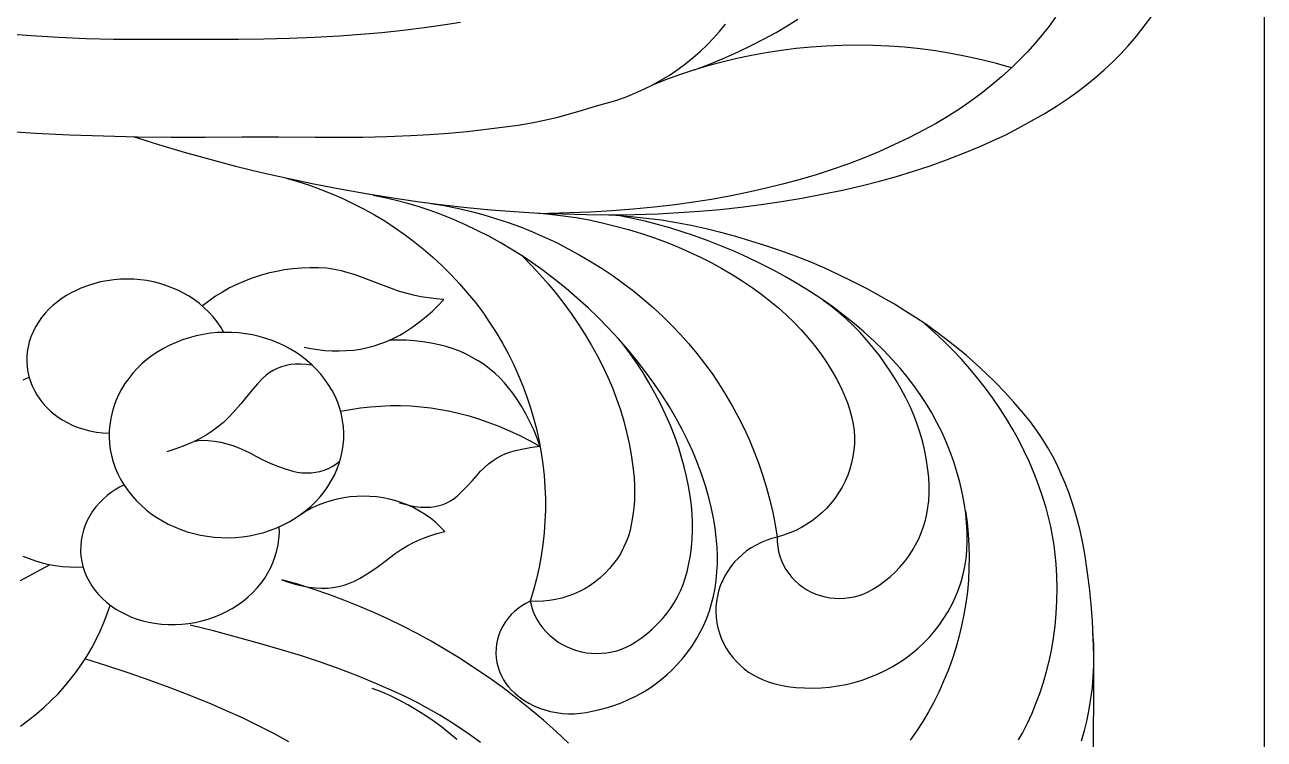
# Model space of a CAD drawing. Header units: millimetres. Extents: x 5940 to 9066, y 1327 to 3250.
# Drawn here: x 7817.3 to 8030.2, y 2430.6 to 2553.3 of the extents above; entities that cross this region are included whole.
import ezdxf

# ---------------------------------------------------------------- set-up
doc = ezdxf.new("R2010")
doc.units = ezdxf.units.MM
doc.layers.add('Default Layer', color=7, linetype='Continuous', lineweight=30)

msp = doc.modelspace()

# ---------------------------------------------------------------- linework, layer by layer
at = {"layer": 'Default Layer', "color": 18, "lineweight": 30, "true_color": 0x000000}
for points in [[(8030.15, 3245.1), (8030.15, 3127.94), (8030.15, 3127.94), (8030.15, 2729.02), (8030.15, 2729.02), (8030.15, 2330.1), (8030.15, 2330.1), (8030.15, 1931.18), (8030.15, 1931.18), (8030.15, 1532.26), (8030.15, 1532.26), (8030.15, 1415.1)], [(7835.94, 2534.1), (7840.29, 2532.73), (7844.67, 2531.44), (7849.08, 2530.21), (7853.51, 2529.05), (7857.96, 2527.96), (7862.44, 2526.94), (7866.93, 2525.99), (7871.44, 2525.11), (7875.97, 2524.3), (7880.52, 2523.56), (7885.08, 2522.89), (7885.08, 2522.89), (7889.15, 2522.36), (7893.24, 2521.91), (7897.33, 2521.52), (7901.43, 2521.21), (7905.53, 2520.97), (7909.64, 2520.81), (7913.75, 2520.71), (7917.87, 2520.69), (7921.98, 2520.74), (7926.1, 2520.86), (7926.1, 2520.86), (7929.65, 2521.04), (7933.2, 2521.28), (7936.74, 2521.59), (7940.26, 2521.97), (7943.78, 2522.42), (7947.29, 2522.94), (7950.78, 2523.53), (7954.26, 2524.19), (7957.72, 2524.91), (7961.16, 2525.71), (7961.16, 2525.71), (7964.1, 2526.46), (7967.02, 2527.27), (7969.91, 2528.15), (7972.78, 2529.1), (7975.62, 2530.11), (7978.42, 2531.19), (7981.2, 2532.33), (7981.2, 2532.33), (7983.51, 2533.35), (7985.78, 2534.43), (7988.02, 2535.58), (7990.21, 2536.78), (7992.37, 2538.03), (7994.48, 2539.35), (7996.54, 2540.72), (7996.54, 2540.72), (7998.16, 2541.86), (7999.72, 2543.05), (8001.24, 2544.29), (8002.7, 2545.58), (8004.12, 2546.91), (8005.48, 2548.28), (8006.79, 2549.7), (8006.79, 2549.7), (8008.2, 2551.35), (8009.55, 2553.04), (8010.84, 2554.77)], [(7994.34, 2554.63), (7993.21, 2553.09), (7992.03, 2551.58), (7990.79, 2550.11), (7989.49, 2548.68), (7988.14, 2547.28), (7986.74, 2545.92), (7986.74, 2545.92), (7985.04, 2544.38), (7983.29, 2542.9), (7981.47, 2541.47), (7979.61, 2540.09), (7977.69, 2538.78), (7975.72, 2537.52), (7973.71, 2536.32), (7971.64, 2535.18), (7971.64, 2535.18), (7969.12, 2533.89), (7966.57, 2532.66), (7963.97, 2531.5), (7961.33, 2530.41), (7958.67, 2529.39), (7955.96, 2528.43), (7953.23, 2527.55), (7950.47, 2526.74), (7950.47, 2526.74), (7947.45, 2525.93), (7944.42, 2525.18), (7941.37, 2524.5), (7938.31, 2523.88), (7935.22, 2523.32), (7932.13, 2522.83), (7929.02, 2522.41), (7929.02, 2522.41), (7925.4, 2521.98), (7921.78, 2521.63), (7918.15, 2521.34), (7914.51, 2521.13), (7910.87, 2520.98), (7907.23, 2520.9)], [(7932.3, 2545.54), (7934.8, 2546.49), (7937.26, 2547.51), (7939.69, 2548.59), (7942.08, 2549.73), (7944.43, 2550.93), (7944.43, 2550.93), (7946.35, 2551.99), (7948.23, 2553.11), (7950.07, 2554.28)], [(7813.33, 2535.08), (7819.16, 2534.71), (7824.98, 2534.42), (7830.81, 2534.21), (7836.65, 2534.07), (7842.48, 2534), (7848.32, 2534.01), (7848.32, 2534.01), (7854.61, 2534.04), (7860.89, 2534.04), (7867.18, 2533.99), (7867.18, 2533.99), (7871.28, 2533.98), (7875.38, 2534.03), (7879.48, 2534.13), (7883.58, 2534.29), (7883.58, 2534.29), (7886.82, 2534.47), (7890.06, 2534.71), (7893.3, 2535), (7896.53, 2535.35), (7899.75, 2535.75), (7899.75, 2535.75), (7902.04, 2536.09), (7904.32, 2536.49), (7906.59, 2536.94), (7908.84, 2537.46), (7911.07, 2538.04), (7913.28, 2538.68), (7915.47, 2539.38), (7915.47, 2539.38), (7917.17, 2539.82), (7918.84, 2540.32), (7920.47, 2540.89), (7922.08, 2541.53), (7923.65, 2542.23), (7925.18, 2543), (7926.67, 2543.83), (7928.12, 2544.72), (7929.52, 2545.67), (7929.52, 2545.67), (7930.84, 2546.64), (7932.1, 2547.66), (7933.32, 2548.73), (7934.48, 2549.84), (7935.59, 2550.98), (7936.64, 2552.17), (7937.64, 2553.4)], [(7892.14, 2553.71), (7889.49, 2553.27), (7889.49, 2553.27), (7885.89, 2552.76), (7882.28, 2552.31), (7878.66, 2551.93), (7875.03, 2551.61), (7871.39, 2551.35), (7871.39, 2551.35), (7867.05, 2551.12), (7862.71, 2550.95), (7858.37, 2550.84), (7854.02, 2550.79), (7854.02, 2550.79), (7837.27, 2550.76), (7837.27, 2550.76), (7832.55, 2550.8), (7827.84, 2550.91), (7823.13, 2551.11), (7818.42, 2551.38), (7813.72, 2551.73)], [(7986.74, 2545.92), (7984.17, 2546.65), (7981.58, 2547.3), (7978.97, 2547.88), (7976.35, 2548.38), (7973.7, 2548.81), (7971.05, 2549.16), (7968.38, 2549.43), (7965.7, 2549.63), (7963.02, 2549.75), (7960.33, 2549.79), (7957.64, 2549.76), (7954.94, 2549.65), (7954.94, 2549.65), (7952.35, 2549.47), (7949.77, 2549.21), (7947.21, 2548.89), (7944.65, 2548.5), (7942.12, 2548.03), (7939.6, 2547.5), (7937.1, 2546.9), (7934.62, 2546.24), (7932.17, 2545.5), (7929.74, 2544.7), (7927.34, 2543.84), (7924.96, 2542.9)], [(7862.21, 2526.97), (7864.21, 2526.39), (7866.19, 2525.74), (7868.14, 2525.04), (7870.06, 2524.28), (7871.94, 2523.46), (7873.79, 2522.58), (7875.6, 2521.65), (7877.38, 2520.66), (7879.12, 2519.61), (7880.81, 2518.51), (7882.46, 2517.36), (7884.07, 2516.16), (7884.07, 2516.16), (7885.77, 2514.79), (7887.41, 2513.38), (7888.99, 2511.91), (7890.51, 2510.4), (7891.96, 2508.84), (7893.36, 2507.24), (7894.69, 2505.6), (7895.96, 2503.92), (7897.15, 2502.2), (7898.28, 2500.43), (7899.34, 2498.64), (7899.34, 2498.64), (7900.32, 2496.83), (7901.23, 2495.01), (7902.07, 2493.16), (7902.84, 2491.29), (7903.55, 2489.41), (7904.18, 2487.51), (7904.74, 2485.6), (7905.23, 2483.68), (7905.66, 2481.74), (7906.01, 2479.79), (7906.29, 2477.84), (7906.5, 2475.88), (7906.64, 2473.91), (7906.71, 2471.94), (7906.71, 2469.97), (7906.64, 2468), (7906.49, 2466.03), (7906.28, 2464.06), (7905.99, 2462.09), (7905.63, 2460.13), (7905.2, 2458.18), (7904.7, 2456.23), (7904.12, 2454.3), (7904.12, 2454.3), (7903.38, 2453.94), (7902.68, 2453.53), (7902.02, 2453.06), (7901.41, 2452.56), (7900.84, 2452), (7900.33, 2451.41), (7900.33, 2451.41), (7899.82, 2450.72), (7899.39, 2450.01), (7899.03, 2449.28), (7898.73, 2448.52), (7898.5, 2447.75), (7898.34, 2446.97), (7898.25, 2446.18), (7898.23, 2445.38), (7898.28, 2444.59), (7898.4, 2443.8), (7898.59, 2443.01), (7898.85, 2442.24), (7899.19, 2441.48), (7899.19, 2441.48), (7899.54, 2440.83), (7899.95, 2440.2), (7900.4, 2439.61), (7900.91, 2439.04), (7901.46, 2438.51), (7901.46, 2438.51), (7902.22, 2437.89), (7903.02, 2437.33), (7903.87, 2436.81), (7904.75, 2436.36), (7905.68, 2435.97), (7906.64, 2435.64), (7907.62, 2435.37), (7907.62, 2435.37), (7908.63, 2435.17), (7909.65, 2435.04), (7910.68, 2434.98), (7911.7, 2434.99), (7912.73, 2435.07), (7913.74, 2435.22), (7914.74, 2435.45), (7914.74, 2435.45), (7916.07, 2435.73), (7917.36, 2436.08), (7918.63, 2436.48), (7919.88, 2436.94), (7921.09, 2437.46), (7922.27, 2438.03), (7923.41, 2438.66), (7924.52, 2439.34), (7925.58, 2440.07), (7926.6, 2440.85), (7927.58, 2441.67), (7928.51, 2442.55), (7928.51, 2442.55), (7929.46, 2443.54), (7930.35, 2444.57), (7931.19, 2445.64), (7931.96, 2446.73), (7932.67, 2447.86), (7933.32, 2449.02), (7933.91, 2450.2), (7934.42, 2451.41), (7934.88, 2452.64), (7935.26, 2453.89), (7935.58, 2455.16), (7935.58, 2455.16), (7935.85, 2456.54), (7936.05, 2457.94), (7936.18, 2459.34), (7936.26, 2460.75), (7936.27, 2462.16), (7936.21, 2463.56), (7936.21, 2463.56), (7936.07, 2465.25), (7935.86, 2466.92), (7935.59, 2468.59), (7935.25, 2470.25), (7934.84, 2471.9), (7934.84, 2471.9), (7934.25, 2473.96), (7933.58, 2475.99), (7932.84, 2478.01), (7932.02, 2480), (7931.13, 2481.96), (7930.16, 2483.9), (7929.12, 2485.81), (7928.01, 2487.69), (7928.01, 2487.69), (7926.71, 2489.73), (7925.34, 2491.74), (7923.91, 2493.71), (7922.42, 2495.64), (7920.86, 2497.53), (7919.25, 2499.38), (7917.57, 2501.19), (7915.84, 2502.96), (7914.05, 2504.68), (7912.2, 2506.36), (7910.3, 2507.99), (7908.34, 2509.57), (7906.33, 2511.1), (7906.33, 2511.1), (7904.54, 2512.38), (7902.71, 2513.61), (7900.85, 2514.79), (7898.93, 2515.91), (7896.99, 2516.98), (7895, 2518), (7892.98, 2518.96), (7890.92, 2519.86), (7888.83, 2520.7), (7888.83, 2520.7), (7886.94, 2521.4), (7885.02, 2522.04), (7883.08, 2522.61), (7881.11, 2523.13), (7879.13, 2523.58), (7877.12, 2523.96)], [(7887.05, 2522.63), (7889.31, 2522.25), (7891.56, 2521.8), (7893.78, 2521.28), (7895.98, 2520.7), (7898.15, 2520.06), (7900.3, 2519.35), (7902.43, 2518.58), (7904.52, 2517.74), (7906.58, 2516.85), (7908.61, 2515.89), (7908.61, 2515.89), (7910.65, 2514.85), (7912.64, 2513.76), (7914.58, 2512.62), (7916.48, 2511.42), (7918.34, 2510.17), (7920.14, 2508.88), (7921.9, 2507.53), (7923.61, 2506.14), (7925.27, 2504.69), (7926.87, 2503.21), (7928.42, 2501.68), (7929.92, 2500.1), (7931.36, 2498.49), (7932.74, 2496.83), (7934.06, 2495.13), (7935.33, 2493.4), (7936.53, 2491.62), (7937.67, 2489.81), (7937.67, 2489.81), (7938.79, 2487.89), (7939.84, 2485.95), (7940.83, 2483.97), (7941.74, 2481.98), (7942.59, 2479.96), (7943.37, 2477.92), (7944.08, 2475.86), (7944.71, 2473.78), (7945.28, 2471.68), (7945.77, 2469.57), (7946.19, 2467.44), (7946.54, 2465.31), (7946.54, 2465.31), (7945.58, 2465.06), (7944.65, 2464.75), (7943.76, 2464.38), (7942.89, 2463.95), (7942.07, 2463.47), (7941.28, 2462.94), (7940.55, 2462.36), (7939.86, 2461.72), (7939.22, 2461.05), (7939.22, 2461.05), (7938.59, 2460.27), (7938.03, 2459.47), (7937.54, 2458.64), (7937.11, 2457.8), (7936.76, 2456.93), (7936.47, 2456.05), (7936.25, 2455.16), (7936.09, 2454.25), (7936.01, 2453.35), (7935.99, 2452.44), (7936.04, 2451.53), (7936.16, 2450.62), (7936.35, 2449.72), (7936.6, 2448.83), (7936.92, 2447.96), (7937.32, 2447.1), (7937.78, 2446.26), (7938.3, 2445.44), (7938.9, 2444.65), (7938.9, 2444.65), (7939.51, 2443.96), (7940.16, 2443.31), (7940.86, 2442.71), (7941.61, 2442.15), (7942.4, 2441.65), (7943.23, 2441.2), (7944.1, 2440.8), (7945, 2440.45), (7945.93, 2440.16), (7946.88, 2439.93), (7946.88, 2439.93), (7948.31, 2439.68), (7949.74, 2439.51), (7951.19, 2439.41), (7952.63, 2439.38), (7954.07, 2439.43), (7955.5, 2439.55), (7956.93, 2439.75), (7958.34, 2440.01), (7959.73, 2440.35), (7961.1, 2440.76), (7962.45, 2441.24), (7962.45, 2441.24), (7963.77, 2441.79), (7965.04, 2442.39), (7966.27, 2443.06), (7967.46, 2443.77), (7968.6, 2444.54), (7969.69, 2445.37), (7970.73, 2446.24), (7971.72, 2447.16), (7972.66, 2448.13), (7973.53, 2449.14), (7974.35, 2450.2), (7974.35, 2450.2), (7975.15, 2451.37), (7975.89, 2452.56), (7976.55, 2453.79), (7977.14, 2455.04), (7977.65, 2456.32), (7978.09, 2457.62), (7978.45, 2458.94), (7978.74, 2460.27), (7978.95, 2461.62), (7979.08, 2462.98), (7979.08, 2462.98), (7979.15, 2464.58), (7979.15, 2466.19), (7979.06, 2467.79), (7978.9, 2469.38), (7978.9, 2469.38), (7978.63, 2471.19), (7978.29, 2472.98), (7977.88, 2474.76), (7977.4, 2476.52), (7976.85, 2478.27), (7976.23, 2479.99), (7975.54, 2481.69), (7974.78, 2483.37), (7973.95, 2485.02), (7973.06, 2486.65), (7972.1, 2488.24), (7971.08, 2489.81), (7969.99, 2491.35), (7968.84, 2492.85), (7967.62, 2494.32), (7966.35, 2495.76), (7966.35, 2495.76), (7964.78, 2497.4), (7963.15, 2498.99), (7961.47, 2500.53), (7959.73, 2502.02), (7957.93, 2503.46), (7956.08, 2504.85), (7954.18, 2506.18), (7952.23, 2507.46), (7952.23, 2507.46), (7950.15, 2508.74), (7948.04, 2509.96), (7945.89, 2511.14), (7943.71, 2512.26), (7941.49, 2513.33), (7939.24, 2514.34), (7936.96, 2515.3), (7934.65, 2516.21), (7932.31, 2517.06), (7932.31, 2517.06), (7930.22, 2517.77), (7928.11, 2518.42), (7925.98, 2519.02), (7923.84, 2519.56), (7921.67, 2520.05), (7919.49, 2520.49)], [(7905.22, 2521), (7907.49, 2520.79), (7909.76, 2520.52), (7912.01, 2520.19), (7914.25, 2519.78), (7916.47, 2519.3), (7916.47, 2519.3), (7918.75, 2518.74), (7921, 2518.12), (7923.23, 2517.44), (7925.44, 2516.7), (7927.62, 2515.9), (7927.62, 2515.9), (7929.56, 2515.11), (7931.48, 2514.28), (7933.36, 2513.39), (7935.21, 2512.45), (7937.02, 2511.46), (7938.79, 2510.41), (7940.53, 2509.32), (7942.23, 2508.18), (7943.89, 2506.99), (7943.89, 2506.99), (7945.34, 2505.86), (7946.74, 2504.7), (7948.09, 2503.48), (7949.38, 2502.23), (7950.62, 2500.93), (7951.8, 2499.59), (7952.93, 2498.21), (7953.99, 2496.8), (7954.99, 2495.34), (7955.93, 2493.86), (7955.93, 2493.86), (7956.7, 2492.52), (7957.39, 2491.16), (7958.02, 2489.77), (7958.57, 2488.36), (7959.06, 2486.92), (7959.06, 2486.92), (7959.06, 2486.91), (7959.06, 2486.91), (7959.07, 2486.89), (7959.07, 2486.89), (7959.36, 2485.79), (7959.58, 2484.69), (7959.73, 2483.58), (7959.8, 2482.47), (7959.79, 2481.36), (7959.7, 2480.26), (7959.54, 2479.16), (7959.31, 2478.08), (7959.01, 2477.01), (7958.63, 2475.95), (7958.18, 2474.92), (7957.66, 2473.91), (7957.07, 2472.92), (7956.41, 2471.96), (7955.68, 2471.03), (7955.68, 2471.03), (7954.97, 2470.24), (7954.21, 2469.49), (7953.39, 2468.79), (7952.53, 2468.14), (7951.63, 2467.53), (7950.68, 2466.98), (7949.7, 2466.47), (7948.68, 2466.03), (7947.62, 2465.64), (7946.54, 2465.31), (7946.54, 2465.31), (7946.54, 2464.48), (7946.62, 2463.66), (7946.76, 2462.85), (7946.98, 2462.05), (7947.26, 2461.27), (7947.61, 2460.51), (7948.02, 2459.78), (7948.5, 2459.08), (7949.04, 2458.4), (7949.64, 2457.77), (7949.64, 2457.77), (7950.26, 2457.21), (7950.93, 2456.7), (7951.63, 2456.26), (7952.37, 2455.87), (7953.14, 2455.54), (7953.93, 2455.27), (7954.74, 2455.06), (7955.56, 2454.91), (7956.4, 2454.82), (7957.25, 2454.79), (7958.09, 2454.83), (7958.93, 2454.92), (7959.77, 2455.08), (7960.59, 2455.31), (7961.39, 2455.59), (7962.17, 2455.94), (7962.93, 2456.36), (7962.93, 2456.36), (7963.97, 2457.02), (7964.96, 2457.73), (7965.9, 2458.5), (7966.78, 2459.31), (7967.61, 2460.16), (7968.37, 2461.06), (7969.08, 2462), (7969.72, 2462.98), (7969.72, 2462.98), (7970.3, 2463.98), (7970.82, 2465.01), (7971.27, 2466.06), (7971.65, 2467.13), (7971.98, 2468.22), (7972.23, 2469.32), (7972.42, 2470.43), (7972.55, 2471.55), (7972.55, 2471.55), (7972.61, 2472.88), (7972.62, 2474.21), (7972.55, 2475.53), (7972.42, 2476.86), (7972.42, 2476.86), (7972.19, 2478.46), (7971.88, 2480.05), (7971.51, 2481.62), (7971.07, 2483.19), (7970.56, 2484.73), (7969.98, 2486.26), (7969.33, 2487.76), (7968.62, 2489.25), (7967.84, 2490.71), (7967.84, 2490.71), (7966.97, 2492.19), (7966.05, 2493.65), (7965.08, 2495.08), (7964.07, 2496.48), (7963, 2497.85), (7961.88, 2499.2), (7961.88, 2499.2), (7960.77, 2500.44), (7959.61, 2501.63), (7958.39, 2502.79), (7957.12, 2503.89), (7955.8, 2504.96), (7954.43, 2505.97)], [(8000.86, 2428.48), (8000.86, 2431.02), (8000.86, 2431.02), (8000.9, 2438.07), (8000.87, 2445.12), (8000.87, 2445.12), (8000.8, 2448.02), (8000.66, 2450.91), (8000.44, 2453.8), (8000.15, 2456.69), (7999.78, 2459.56), (7999.34, 2462.43), (7999.34, 2462.43), (7998.95, 2464.57), (7998.47, 2466.69), (7997.92, 2468.8), (7997.29, 2470.89), (7996.59, 2472.96), (7996.59, 2472.96), (7995.98, 2474.56), (7995.31, 2476.15), (7994.59, 2477.71), (7993.81, 2479.25), (7993.81, 2479.25), (7992.96, 2480.76), (7992.04, 2482.24), (7991.06, 2483.69), (7990.02, 2485.1), (7990.02, 2485.1), (7988.6, 2486.84), (7987.13, 2488.55), (7985.61, 2490.21), (7984.04, 2491.84), (7982.41, 2493.43), (7980.74, 2494.97), (7979.02, 2496.48), (7977.25, 2497.94), (7975.43, 2499.36), (7975.43, 2499.36), (7973.74, 2500.63), (7972.02, 2501.86), (7970.26, 2503.05), (7968.47, 2504.2), (7966.64, 2505.3), (7966.64, 2505.3), (7964.31, 2506.64), (7961.95, 2507.93), (7959.56, 2509.17), (7957.13, 2510.37), (7957.13, 2510.37), (7954.69, 2511.5), (7952.2, 2512.57), (7949.68, 2513.57), (7947.13, 2514.5), (7947.13, 2514.5), (7944.58, 2515.36), (7942.02, 2516.17), (7939.43, 2516.93), (7936.83, 2517.63), (7936.83, 2517.63), (7934.31, 2518.26), (7931.76, 2518.81), (7929.21, 2519.3), (7926.63, 2519.72), (7924.04, 2520.06), (7921.44, 2520.34), (7918.83, 2520.54), (7916.22, 2520.68)], [(7902.76, 2513.56), (7904.3, 2512.01), (7905.77, 2510.42), (7907.2, 2508.79), (7908.57, 2507.13), (7909.88, 2505.44), (7911.14, 2503.71), (7912.34, 2501.95), (7913.49, 2500.16), (7914.57, 2498.34), (7915.59, 2496.5), (7916.56, 2494.62), (7916.56, 2494.62), (7917.42, 2492.79), (7918.22, 2490.93), (7918.94, 2489.06), (7919.59, 2487.16), (7920.17, 2485.25), (7920.67, 2483.32), (7921.1, 2481.38), (7921.46, 2479.42), (7921.74, 2477.46), (7921.94, 2475.48), (7921.94, 2475.48), (7922.02, 2474.19), (7922.04, 2472.91), (7922.01, 2471.62), (7921.91, 2470.34), (7921.75, 2469.06), (7921.53, 2467.79), (7921.26, 2466.52), (7921.26, 2466.52), (7920.97, 2465.5), (7920.6, 2464.49), (7920.16, 2463.51), (7919.65, 2462.56), (7919.08, 2461.64), (7918.44, 2460.76), (7917.73, 2459.91), (7916.96, 2459.1), (7916.14, 2458.34), (7915.25, 2457.62), (7915.25, 2457.62), (7914.39, 2457.01), (7913.49, 2456.46), (7912.55, 2455.97), (7911.57, 2455.54), (7910.57, 2455.17), (7909.54, 2454.86), (7908.48, 2454.62), (7907.41, 2454.44), (7906.33, 2454.32), (7905.23, 2454.28), (7904.13, 2454.3), (7904.13, 2454.3), (7904.33, 2453.47), (7904.59, 2452.67), (7904.93, 2451.88), (7905.32, 2451.13), (7905.78, 2450.39), (7906.3, 2449.7), (7906.88, 2449.03), (7907.51, 2448.4), (7908.2, 2447.82), (7908.2, 2447.82), (7908.91, 2447.3), (7909.66, 2446.85), (7910.43, 2446.45), (7911.24, 2446.11), (7912.06, 2445.84), (7912.91, 2445.62), (7913.76, 2445.46), (7914.63, 2445.37), (7915.5, 2445.33), (7916.38, 2445.36), (7917.25, 2445.44), (7918.11, 2445.59), (7918.96, 2445.8), (7919.8, 2446.07), (7920.61, 2446.4), (7921.4, 2446.8), (7922.16, 2447.25), (7922.16, 2447.25), (7923.18, 2447.96), (7924.15, 2448.71), (7925.07, 2449.5), (7925.94, 2450.34), (7926.75, 2451.21), (7927.5, 2452.12), (7928.2, 2453.07), (7928.84, 2454.05), (7929.41, 2455.06), (7929.92, 2456.09), (7930.36, 2457.16), (7930.74, 2458.25), (7931.05, 2459.36), (7931.05, 2459.36), (7931.37, 2460.76), (7931.62, 2462.17), (7931.81, 2463.59), (7931.93, 2465.02), (7931.99, 2466.45), (7931.99, 2467.88), (7931.92, 2469.31), (7931.79, 2470.73), (7931.79, 2470.73), (7931.58, 2472.41), (7931.3, 2474.07), (7930.96, 2475.73), (7930.57, 2477.37), (7930.12, 2479.01), (7929.62, 2480.63), (7929.62, 2480.63), (7928.94, 2482.57), (7928.19, 2484.48), (7927.37, 2486.36), (7926.49, 2488.23), (7925.53, 2490.06), (7924.51, 2491.87), (7923.43, 2493.65), (7922.28, 2495.39), (7921.06, 2497.11), (7919.79, 2498.79)], [(7865.27, 2497.94), (7866.46, 2497.7), (7867.66, 2497.52), (7868.87, 2497.39), (7870.08, 2497.32), (7871.3, 2497.3), (7871.3, 2497.3), (7872.53, 2497.34), (7873.75, 2497.45), (7874.96, 2497.62), (7876.15, 2497.86), (7877.32, 2498.17), (7878.47, 2498.54), (7879.59, 2498.97), (7880.68, 2499.46), (7881.73, 2500.01), (7882.75, 2500.62), (7882.75, 2500.62), (7883.96, 2501.43), (7885.12, 2502.29), (7886.24, 2503.19), (7887.31, 2504.14), (7888.33, 2505.12), (7889.3, 2506.15), (7889.3, 2506.15), (7887.97, 2506.25), (7886.65, 2506.4), (7885.34, 2506.6), (7884.05, 2506.86), (7884.05, 2506.86), (7882.77, 2507.19), (7881.52, 2507.57), (7880.28, 2508.01), (7880.28, 2508.01), (7874.05, 2510.34), (7874.05, 2510.34), (7872.88, 2510.73), (7871.68, 2511.05), (7870.45, 2511.3), (7869.21, 2511.48), (7869.21, 2511.48), (7867.74, 2511.56), (7866.28, 2511.57), (7864.82, 2511.51), (7863.37, 2511.39), (7861.94, 2511.2), (7860.52, 2510.94), (7859.12, 2510.63), (7857.74, 2510.24), (7856.38, 2509.8), (7855.06, 2509.29), (7853.76, 2508.72), (7852.5, 2508.1), (7851.27, 2507.41), (7850.08, 2506.67), (7848.93, 2505.86), (7847.82, 2505.01)], [(7851.53, 2500.46), (7850.96, 2501.4), (7850.34, 2502.3), (7849.66, 2503.15), (7848.93, 2503.95), (7848.15, 2504.71), (7847.32, 2505.41), (7846.45, 2506.06), (7845.54, 2506.67), (7844.59, 2507.22), (7843.61, 2507.71), (7842.59, 2508.15), (7841.55, 2508.54), (7840.49, 2508.87), (7839.4, 2509.14), (7838.3, 2509.36), (7837.18, 2509.51), (7836.05, 2509.6), (7834.91, 2509.64), (7833.76, 2509.61), (7832.62, 2509.51), (7831.47, 2509.35), (7830.33, 2509.13), (7829.2, 2508.84), (7828.08, 2508.48), (7826.97, 2508.06), (7826.97, 2508.06), (7826.12, 2507.68), (7825.3, 2507.27), (7824.5, 2506.81), (7823.73, 2506.33), (7823.73, 2506.33), (7822.92, 2505.74), (7822.16, 2505.12), (7821.46, 2504.45), (7820.8, 2503.75), (7820.2, 2503.01), (7819.66, 2502.23), (7819.17, 2501.43), (7818.74, 2500.59), (7818.37, 2499.73), (7818.37, 2499.73), (7818.09, 2498.87), (7817.88, 2498), (7817.73, 2497.14), (7817.66, 2496.27), (7817.66, 2495.41), (7817.72, 2494.56), (7817.84, 2493.72), (7818.03, 2492.89), (7818.29, 2492.07), (7818.6, 2491.28), (7818.97, 2490.51), (7819.4, 2489.75), (7819.88, 2489.03), (7820.42, 2488.33), (7821.01, 2487.67), (7821.65, 2487.04), (7822.34, 2486.45), (7823.08, 2485.9), (7823.87, 2485.39), (7824.7, 2484.92), (7825.57, 2484.51), (7826.49, 2484.14), (7827.44, 2483.83), (7827.44, 2483.83), (7828.52, 2483.55), (7829.62, 2483.35), (7830.73, 2483.23), (7831.85, 2483.18)], [(7987.96, 2430.48), (7988.63, 2431.66), (7988.63, 2431.66), (7989.49, 2433.37), (7990.28, 2435.1), (7991.01, 2436.85), (7991.66, 2438.62), (7992.25, 2440.41), (7992.77, 2442.21), (7993.22, 2444.03), (7993.6, 2445.87), (7993.6, 2445.87), (7993.96, 2447.98), (7994.23, 2450.09), (7994.43, 2452.21), (7994.55, 2454.34), (7994.59, 2456.47), (7994.54, 2458.59), (7994.42, 2460.72), (7994.42, 2460.72), (7994.27, 2462.34), (7994.07, 2463.95), (7993.81, 2465.56), (7993.49, 2467.15), (7993.12, 2468.74), (7992.69, 2470.32), (7992.69, 2470.32), (7992.08, 2472.32), (7991.4, 2474.29), (7990.65, 2476.25), (7989.83, 2478.17), (7988.95, 2480.08), (7988, 2481.95), (7986.99, 2483.8), (7985.91, 2485.62), (7984.78, 2487.41), (7983.58, 2489.17), (7982.32, 2490.89), (7981, 2492.58), (7979.62, 2494.24), (7978.18, 2495.86), (7976.68, 2497.44), (7975.13, 2498.98), (7973.52, 2500.48), (7971.86, 2501.94)], [(7845.55, 2499.56), (7844.4, 2499.19), (7843.29, 2498.76), (7842.21, 2498.28), (7841.17, 2497.73), (7840.17, 2497.14), (7839.21, 2496.5), (7838.3, 2495.8), (7837.44, 2495.06), (7836.63, 2494.28), (7835.87, 2493.45), (7835.17, 2492.58), (7834.53, 2491.67), (7833.94, 2490.72), (7833.94, 2490.72), (7833.43, 2489.75), (7832.98, 2488.75), (7832.61, 2487.73), (7832.3, 2486.7), (7832.07, 2485.66), (7831.92, 2484.61), (7831.83, 2483.55), (7831.82, 2482.49), (7831.88, 2481.42), (7832.01, 2480.37), (7832.22, 2479.31), (7832.5, 2478.27), (7832.86, 2477.24), (7832.86, 2477.24), (7833.31, 2476.19), (7833.83, 2475.18), (7834.41, 2474.22), (7835.05, 2473.29), (7835.74, 2472.41), (7836.49, 2471.57), (7837.3, 2470.78), (7838.15, 2470.03), (7839.04, 2469.34), (7839.98, 2468.69), (7840.96, 2468.1), (7841.97, 2467.55), (7843.02, 2467.06), (7844.1, 2466.63), (7845.2, 2466.25), (7846.34, 2465.92), (7847.49, 2465.66), (7848.66, 2465.46), (7849.85, 2465.31), (7851.05, 2465.23), (7852.26, 2465.22), (7853.48, 2465.26), (7854.7, 2465.38), (7855.92, 2465.56), (7857.14, 2465.81), (7858.36, 2466.13), (7858.36, 2466.13), (7859.51, 2466.5), (7860.62, 2466.93), (7861.7, 2467.42), (7862.74, 2467.96), (7863.74, 2468.55), (7864.69, 2469.2), (7865.6, 2469.89), (7866.47, 2470.63), (7867.28, 2471.42), (7868.04, 2472.25), (7868.74, 2473.12), (7869.38, 2474.02), (7869.96, 2474.97), (7869.96, 2474.97), (7870.48, 2475.95), (7870.93, 2476.95), (7871.3, 2477.96), (7871.6, 2478.99), (7871.83, 2480.04), (7871.99, 2481.09), (7872.08, 2482.15), (7872.09, 2483.21), (7872.03, 2484.27), (7871.89, 2485.33), (7871.68, 2486.38), (7871.4, 2487.43), (7871.05, 2488.46), (7871.05, 2488.46), (7870.6, 2489.5), (7870.08, 2490.51), (7869.5, 2491.48), (7868.86, 2492.4), (7868.17, 2493.29), (7867.41, 2494.12), (7866.61, 2494.92), (7865.76, 2495.66), (7864.87, 2496.36), (7863.93, 2497), (7862.95, 2497.6), (7861.94, 2498.14), (7860.89, 2498.63), (7859.81, 2499.07), (7858.7, 2499.45), (7857.57, 2499.77), (7856.42, 2500.04), (7855.25, 2500.24), (7854.06, 2500.38), (7852.86, 2500.46), (7851.65, 2500.48), (7850.43, 2500.43), (7849.21, 2500.32), (7847.98, 2500.13), (7846.76, 2499.88), (7845.55, 2499.56)], [(7871.55, 2486.93), (7873.25, 2487.25), (7874.96, 2487.51), (7876.68, 2487.7), (7878.4, 2487.83), (7880.13, 2487.9), (7881.86, 2487.9), (7883.6, 2487.84), (7885.32, 2487.71), (7887.05, 2487.51), (7887.05, 2487.51), (7888.72, 2487.26), (7890.38, 2486.94), (7892.03, 2486.56), (7893.65, 2486.13), (7895.26, 2485.63), (7896.84, 2485.08), (7896.84, 2485.08), (7898.7, 2484.36), (7900.54, 2483.58), (7902.34, 2482.74), (7904.1, 2481.84), (7905.83, 2480.89), (7905.83, 2480.89), (7905.31, 2482.32), (7904.72, 2483.73), (7904.07, 2485.12), (7903.36, 2486.48), (7902.59, 2487.82), (7901.76, 2489.13), (7901.76, 2489.13), (7901.11, 2490.06), (7900.41, 2490.96), (7899.67, 2491.84), (7898.87, 2492.68), (7898.87, 2492.68), (7898.02, 2493.48), (7897.13, 2494.23), (7896.18, 2494.94), (7895.2, 2495.59), (7894.17, 2496.19), (7893.1, 2496.74), (7892, 2497.23), (7890.86, 2497.66), (7889.69, 2498.03), (7888.5, 2498.34), (7888.5, 2498.34), (7887.09, 2498.64), (7885.67, 2498.86), (7884.23, 2499.03), (7882.79, 2499.12), (7881.35, 2499.15), (7879.9, 2499.12)], [(7866.62, 2494.84), (7865.68, 2494.97), (7864.74, 2495.03), (7863.79, 2495.01), (7863.79, 2495.01), (7862.98, 2494.94), (7862.18, 2494.79), (7861.41, 2494.57), (7860.68, 2494.29), (7859.97, 2493.95), (7859.31, 2493.54), (7858.7, 2493.07), (7858.14, 2492.55), (7858.14, 2492.55), (7857.28, 2491.64), (7856.46, 2490.71), (7855.67, 2489.76), (7855.67, 2489.76), (7854.41, 2488.23), (7853.12, 2486.73), (7853.12, 2486.73), (7852.3, 2485.85), (7851.43, 2485.02), (7850.5, 2484.25), (7849.52, 2483.52), (7848.49, 2482.85), (7847.41, 2482.24), (7846.29, 2481.68), (7846.29, 2481.68), (7844.79, 2481.03), (7843.26, 2480.45), (7841.69, 2479.94)], [(7818.03, 2492.7), (7816.97, 2492.25)], [(7846.56, 2481.82), (7847.14, 2481.92), (7847.73, 2481.95), (7847.73, 2481.95), (7848.81, 2481.91), (7849.89, 2481.8), (7850.96, 2481.61), (7852.01, 2481.36), (7853.03, 2481.03), (7853.03, 2481.03), (7854.07, 2480.64), (7855.08, 2480.21), (7856.06, 2479.74), (7857.02, 2479.23), (7857.02, 2479.23), (7858.22, 2478.59), (7859.45, 2478.01), (7860.72, 2477.5), (7862.02, 2477.04), (7863.34, 2476.65), (7863.34, 2476.65), (7864.11, 2476.48), (7864.89, 2476.37), (7865.68, 2476.33), (7866.47, 2476.36), (7867.26, 2476.45), (7867.26, 2476.45), (7868.01, 2476.61), (7868.74, 2476.83), (7869.45, 2477.11), (7870.11, 2477.45), (7870.74, 2477.84), (7871.33, 2478.28)], [(7881.67, 2471.21), (7882.56, 2470.95), (7883.46, 2470.74), (7884.38, 2470.58), (7885.32, 2470.48), (7886.25, 2470.44), (7886.25, 2470.44), (7887, 2470.47), (7887.74, 2470.56), (7888.46, 2470.72), (7889.15, 2470.94), (7889.82, 2471.22), (7890.45, 2471.55), (7891.05, 2471.95), (7891.6, 2472.4), (7891.6, 2472.4), (7892.5, 2473.24), (7893.36, 2474.12), (7894.19, 2475.02), (7894.98, 2475.95), (7894.98, 2475.95), (7895.59, 2476.65), (7896.26, 2477.3), (7896.97, 2477.91), (7897.74, 2478.47), (7897.74, 2478.47), (7898.44, 2478.92), (7899.18, 2479.32), (7899.95, 2479.66), (7900.76, 2479.95), (7901.58, 2480.19), (7901.58, 2480.19), (7902.98, 2480.5), (7904.39, 2480.75), (7905.81, 2480.94)], [(7834.38, 2474.29), (7833.61, 2473.89), (7832.86, 2473.46), (7832.15, 2472.98), (7831.48, 2472.46), (7830.84, 2471.91), (7830.84, 2471.91), (7830.16, 2471.23), (7829.53, 2470.52), (7828.97, 2469.77), (7828.48, 2468.99), (7828.05, 2468.18), (7827.68, 2467.35), (7827.38, 2466.49), (7827.16, 2465.62), (7827, 2464.73), (7826.92, 2463.83), (7826.91, 2462.93), (7826.91, 2462.93), (7826.97, 2462.02), (7827.11, 2461.13), (7827.31, 2460.25), (7827.59, 2459.39), (7827.94, 2458.55), (7828.35, 2457.74), (7828.83, 2456.95), (7829.37, 2456.19), (7829.97, 2455.47), (7830.64, 2454.78), (7831.36, 2454.14), (7831.36, 2454.14), (7832.14, 2453.53), (7832.97, 2452.97), (7833.83, 2452.46), (7834.73, 2452), (7835.66, 2451.59), (7836.61, 2451.24), (7837.59, 2450.94), (7838.6, 2450.7), (7839.62, 2450.52), (7839.62, 2450.52), (7840.79, 2450.38), (7841.96, 2450.31), (7843.13, 2450.31), (7844.29, 2450.37), (7845.44, 2450.49), (7846.58, 2450.68), (7847.7, 2450.93), (7848.8, 2451.24), (7849.88, 2451.61), (7850.93, 2452.04), (7851.96, 2452.53), (7852.94, 2453.07), (7853.9, 2453.68), (7854.81, 2454.33), (7854.81, 2454.33), (7855.67, 2455.04), (7856.48, 2455.8), (7857.22, 2456.59), (7857.91, 2457.42), (7858.53, 2458.28), (7859.08, 2459.18), (7859.57, 2460.1), (7859.99, 2461.05), (7860.34, 2462.02), (7860.63, 2463.02), (7860.84, 2464.02), (7860.97, 2465.05), (7861.04, 2466.08), (7861.02, 2467.12)], [(7910.71, 2429.91), (7908.57, 2431.91), (7906.37, 2433.86), (7904.12, 2435.76), (7901.81, 2437.61), (7899.45, 2439.41), (7897.04, 2441.15), (7894.57, 2442.83), (7892.06, 2444.47), (7889.5, 2446.04), (7889.5, 2446.04), (7887.12, 2447.42), (7884.71, 2448.74), (7882.26, 2450.01), (7879.78, 2451.22), (7877.26, 2452.36), (7874.7, 2453.45), (7872.12, 2454.49), (7869.51, 2455.46), (7866.86, 2456.37), (7864.19, 2457.21), (7861.49, 2458), (7861.49, 2458), (7862.61, 2457.59), (7863.76, 2457.24), (7864.93, 2456.96), (7866.12, 2456.75), (7867.32, 2456.6), (7867.32, 2456.6), (7868.3, 2456.54), (7869.28, 2456.56), (7870.25, 2456.66), (7871.21, 2456.82), (7872.15, 2457.06), (7873.06, 2457.38), (7873.94, 2457.76), (7874.78, 2458.21), (7874.78, 2458.21), (7876.13, 2459.03), (7877.44, 2459.89), (7878.71, 2460.8), (7879.94, 2461.75), (7879.94, 2461.75), (7880.91, 2462.48), (7881.93, 2463.17), (7882.98, 2463.81), (7884.07, 2464.4), (7884.07, 2464.4), (7884.93, 2464.8), (7885.8, 2465.16), (7886.69, 2465.49), (7886.69, 2465.49), (7888.06, 2465.91), (7889.45, 2466.28), (7889.45, 2466.28), (7888.67, 2467.1), (7887.85, 2467.86), (7886.98, 2468.56), (7886.08, 2469.21), (7885.13, 2469.79), (7884.14, 2470.32), (7883.13, 2470.79), (7882.09, 2471.19), (7881.03, 2471.54), (7879.94, 2471.82), (7878.84, 2472.05), (7877.72, 2472.21), (7876.6, 2472.31), (7875.47, 2472.34), (7874.34, 2472.32), (7873.21, 2472.23), (7872.08, 2472.07), (7870.97, 2471.85), (7869.86, 2471.57), (7868.78, 2471.22), (7867.71, 2470.81), (7866.66, 2470.33), (7865.65, 2469.78), (7864.66, 2469.17)], [(7978.86, 2469.81), (7979.13, 2467.83), (7979.33, 2465.84), (7979.45, 2463.86), (7979.49, 2461.88), (7979.46, 2459.9), (7979.36, 2457.92), (7979.18, 2455.95), (7978.92, 2453.98), (7978.6, 2452.02), (7978.2, 2450.08), (7977.73, 2448.14), (7977.18, 2446.22), (7976.56, 2444.31), (7975.87, 2442.42), (7975.11, 2440.55), (7974.28, 2438.69), (7974.28, 2438.69), (7973.42, 2436.97), (7972.5, 2435.29), (7971.52, 2433.63), (7970.47, 2432.01), (7969.36, 2430.42)], [(7821.61, 2460.58), (7816.52, 2457.83)], [(7816.99, 2462.07), (7818.07, 2461.63), (7819.17, 2461.24), (7820.3, 2460.91), (7821.44, 2460.64), (7822.6, 2460.43), (7823.78, 2460.28), (7824.96, 2460.19), (7826.15, 2460.17), (7827.35, 2460.21)], [(7816.57, 2432.84), (7818.04, 2433.93), (7818.04, 2433.93), (7819.36, 2434.99), (7820.64, 2436.1), (7821.86, 2437.25), (7823.03, 2438.43), (7824.14, 2439.66), (7825.2, 2440.92), (7826.19, 2442.22), (7827.13, 2443.55), (7828.01, 2444.91), (7828.83, 2446.3), (7829.59, 2447.72), (7830.28, 2449.17), (7830.91, 2450.64), (7831.48, 2452.14), (7831.97, 2453.65)], [(7895.56, 2430.03), (7893.94, 2431.25), (7892.27, 2432.42), (7892.27, 2432.42), (7890.44, 2433.61), (7888.57, 2434.75), (7886.66, 2435.84), (7884.72, 2436.89), (7882.74, 2437.88), (7880.73, 2438.82), (7880.73, 2438.82), (7877.62, 2440.18), (7874.47, 2441.47), (7871.29, 2442.69), (7868.08, 2443.84), (7864.83, 2444.92), (7861.55, 2445.93), (7861.55, 2445.93), (7857.61, 2447.06), (7853.66, 2448.15), (7849.7, 2449.2), (7845.72, 2450.21)], [(7998.77, 2430.31), (7999.29, 2432.11), (7999.73, 2433.93), (8000.1, 2435.77), (8000.41, 2437.61), (8000.64, 2439.46), (8000.8, 2441.33), (8000.89, 2443.2), (8000.92, 2445.07), (8000.87, 2446.95), (8000.74, 2448.83)], [(7827.72, 2444.43), (7831.38, 2443.29), (7835.02, 2442.09), (7838.64, 2440.83), (7842.22, 2439.51), (7845.78, 2438.13), (7849.3, 2436.69), (7849.3, 2436.69), (7852.04, 2435.51), (7854.74, 2434.27), (7857.4, 2432.97), (7860.02, 2431.62), (7862.6, 2430.2)], [(7891.54, 2430.54), (7890.22, 2431.65), (7888.86, 2432.72), (7887.47, 2433.75), (7886.03, 2434.73), (7884.55, 2435.67), (7884.55, 2435.67), (7883.11, 2436.52), (7881.63, 2437.3), (7880.11, 2438.04), (7878.56, 2438.72), (7876.98, 2439.34)]]:
    msp.add_lwpolyline(points, dxfattribs=at)

doc.saveas('drawing.dxf')
